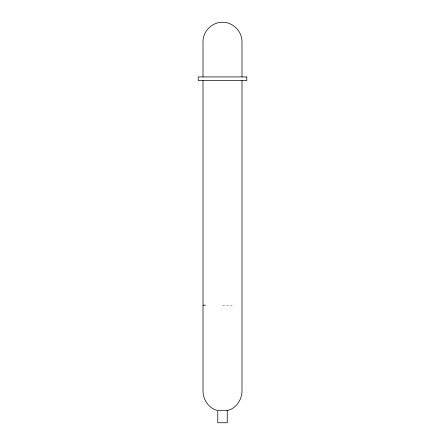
<?xml version="1.0" encoding="UTF-8"?>
<svg xmlns="http://www.w3.org/2000/svg" width="445" height="445" viewBox="0 0 445 445"><rect width="100%" height="100%" fill="white"/><g stroke="black" fill="none" stroke-linecap="round" stroke-linejoin="round"><path stroke-width="0.33" stroke-dasharray="2.23 1.67" d="M222.5 305.198L232.245 305.198"/><path stroke-width="0.67" d="M203.003 305.198L205.618 305.198M216.938 410.296C208.655 408.226 202.948 399.376 203.003 390.971L203.003 80.573M228.062 410.296C236.345 408.226 242.052 399.376 241.997 390.971L241.997 80.573M241.997 76.941L241.997 41.691C242.063 31.284 232.958 22.183 222.556 22.25L222.461 22.25C212.048 22.178 202.937 31.278 203.003 41.691L203.003 76.941M246.791 76.941L198.209 76.941L198.209 80.573L246.791 80.573L246.791 76.941M227.239 410.296L217.761 410.296L217.761 422.75L227.239 422.75L227.239 410.296"/></g></svg>
